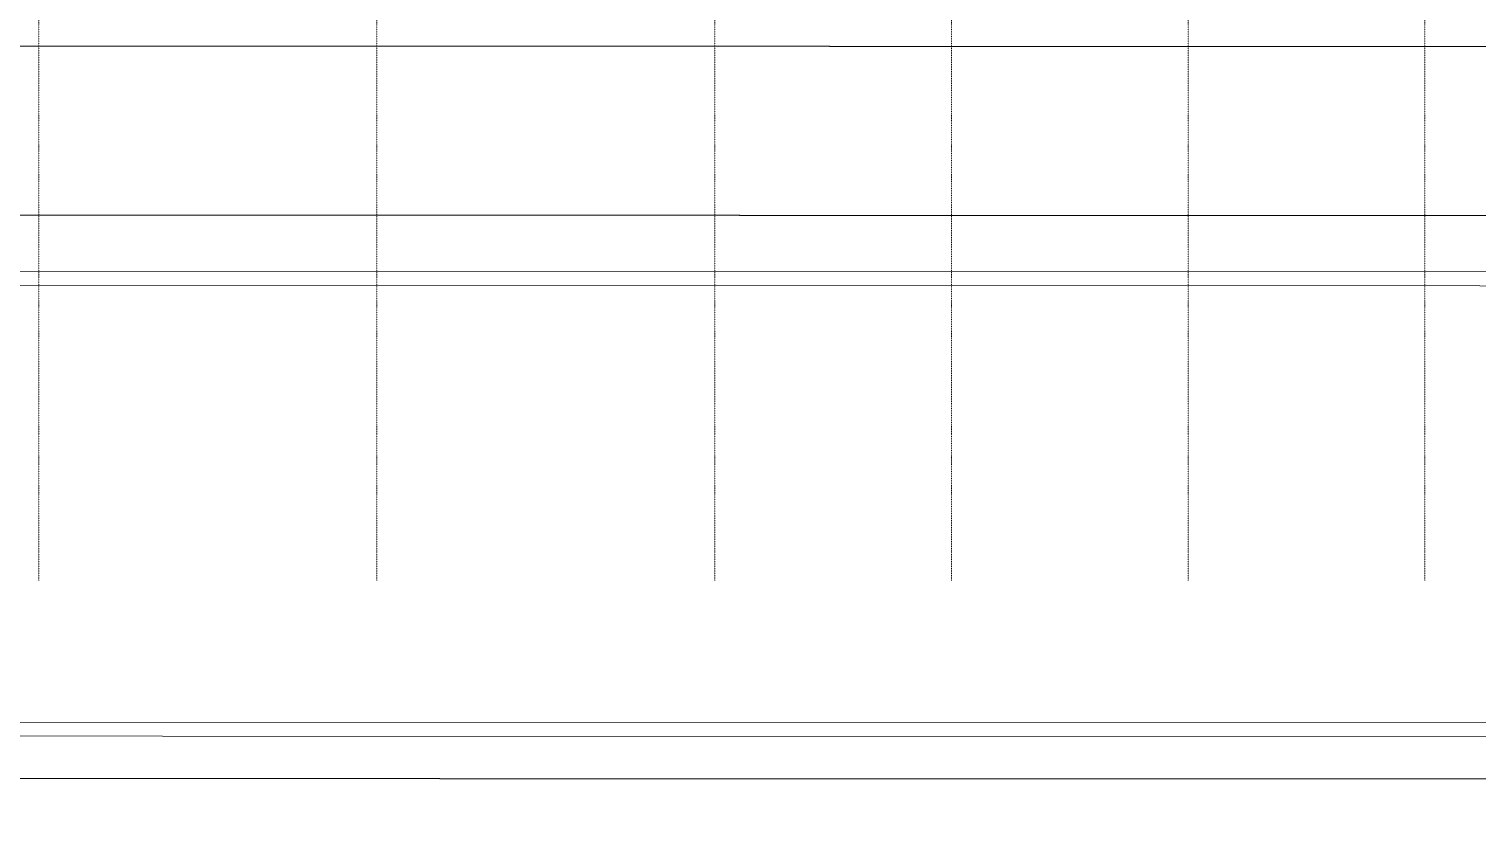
# Model space of a CAD drawing. Extents: x -212173 to 328152, y -560063 to 252500.
# Drawn here: x 123826 to 175227, y -37223 to -8928 of the extents above; entities that cross this region are included whole.
import ezdxf

# ---------------------------------------------------------------- set-up
doc = ezdxf.new("R2010")
doc.units = 0
doc.header["$LTSCALE"] = 15
doc.linetypes.add('H12PL1$0$CENTERK4', pattern=[0.3582, 0.3333, -0.0083, 0.0083, -0.0083])
doc.linetypes.add('H12PL1$0$JJP_三點線', pattern=[0.9, 0.3, -0.15, 0, -0.15, 0, -0.15, 0, -0.15])
for name, color, linetype in [('H12PL1$0$L10_14_DOURO', 252, 'Continuous'), ('H12PL1$0$L10_14_SIKICHI', 252, 'Continuous'), ('H12PL1$0$S-GRID', 252, 'Continuous'), ('SITE$0$L-ROAD.Newcub', 252, 'Continuous')]:
    doc.layers.add(name, color=color, linetype=linetype)

# ---------------------------------------------------------------- blocks, each defined once
blk = doc.blocks.new('SITE')
at = {"layer": 'SITE$0$L-ROAD.Newcub', "lineweight": 0, "flags": 128}
for points in [[(-32457.5, -33993.9), (182239.3, -34046.4), (270988, -34068.1), (285717.1, -37223.1), (324939.4, -37223.1), (324939.4, -15660.3), (321331.4, -10657.7), (317131.4, 11694.2), (317551.3, 96647.1), (317638.8, 114345.5), (318134.8, 214708.8, -0.0807377), (320044.2, 226100.6, -0.2326707), (328152, 234224.6), (328152, 252500), (-68683.2, 252500)], [(-51308.3, 230871.2, -0.0890899), (-31126.4, 234500), (-11573.3, 234505), (774.5, 234508.1), (256352.1, 234570.6), (267324.9, 234573.3), (272318.1, 234574.6, -0.0649477), (281039.9, 233438.3, -0.2311836), (287102.3, 228049.9, -0.094082), (291096.7, 206819.8), (290662.2, 114377.5), (292597.1, 114368.4), (292569.8, 96924.5), (292600, 3771.7, -0.0779964), (291236.3, -7494.2, -0.2284335), (282895.7, -15849.6, -0.0309655), (263350.9, -18066.2), (-720.4, -18001.7), (-15800, -17998), (-15800, -15985.3), (-40035.2, -15985.2, -0.0725486)]]:
    blk.add_lwpolyline(points, format="xyb", dxfattribs=at)
blk = doc.blocks.new('H12PL1')
at = {"layer": 'H12PL1$0$L10_14_DOURO', "lineweight": 0}
for p, q in [((263350.86, -18066.2), (-720.36, -18001.66)), ((182239.32, -34046.38), (96439.32, -34025.4))]:
    blk.add_line(p, q, dxfattribs=at)
at = {"layer": 'H12PL1$0$L10_14_SIKICHI', "linetype": 'H12PL1$0$CENTERK4', "lineweight": 0}
for p, q in [((263352.82, -10066.2), (-23200, -9996.16)), ((263351.35, -16066.2), (-23200, -15996.16)), ((263351.35, -16066.2), (-14000, -15998.41)), ((182238.83, -36046.38), (96438.83, -36025.4))]:
    blk.add_line(p, q, dxfattribs=at)
at = {"layer": 'H12PL1$0$S-GRID', "linetype": 'H12PL1$0$JJP_三點線', "lineweight": 0}
for p, q in [((127200, 128250), (127200, -28000)), ((139200, 128250), (139200, -28000)), ((151200, 128250), (151200, -28000)), ((159600, 128250), (159600, -28000)), ((168000, 128250), (168000, -28000)), ((176400, 128250), (176400, -28000)), ((127200, -28000), (127200, -29000)), ((139200, -28000), (139200, -29000)), ((151200, -28000), (151200, -29000)), ((159600, -28000), (159600, -29000)), ((168000, -28000), (168000, -29000)), ((176400, -28000), (176400, -29000))]:
    blk.add_line(p, q, dxfattribs=at)

msp = doc.modelspace()

# ---------------------------------------------------------------- block references
msp.add_blockref('SITE', (0, 0))

# ---------------------------------------------------------------- next in the draw order: block references
msp.add_blockref('H12PL1', (-3024, 495))

doc.saveas('drawing.dxf')
